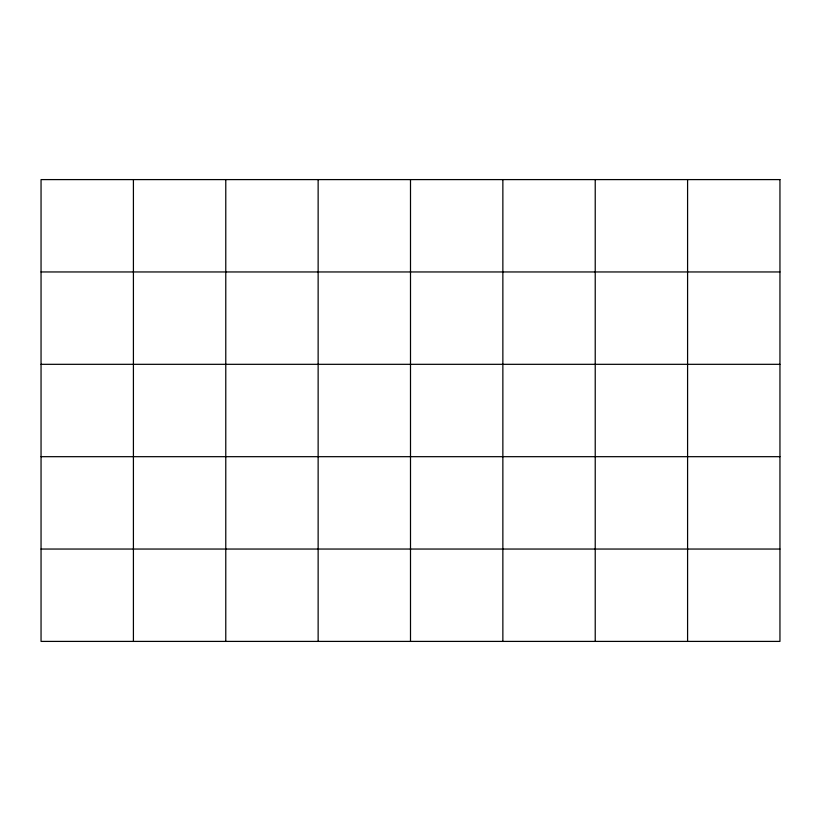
<?xml version="1.0" encoding="UTF-8"?>
<svg xmlns="http://www.w3.org/2000/svg" width="821" height="821" viewBox="0 0 821 821"><rect width="100%" height="100%" fill="white"/><g stroke="black" fill="none" stroke-linecap="round" stroke-linejoin="round"><path stroke-width="1.23" d="M41.05 271.956L779.95 271.956M41.05 364.319L779.95 364.319M41.05 456.681L779.95 456.681M41.05 549.044L779.95 549.044M687.588 179.594L687.588 641.406M595.225 179.594L595.225 641.406M502.863 179.594L502.863 641.406M410.5 179.594L410.5 641.406M318.138 179.594L318.138 641.406M225.775 179.594L225.775 641.406M133.413 179.594L133.413 641.406M779.95 179.594L41.05 179.594L41.05 641.406L779.95 641.406L779.95 179.594"/></g></svg>
